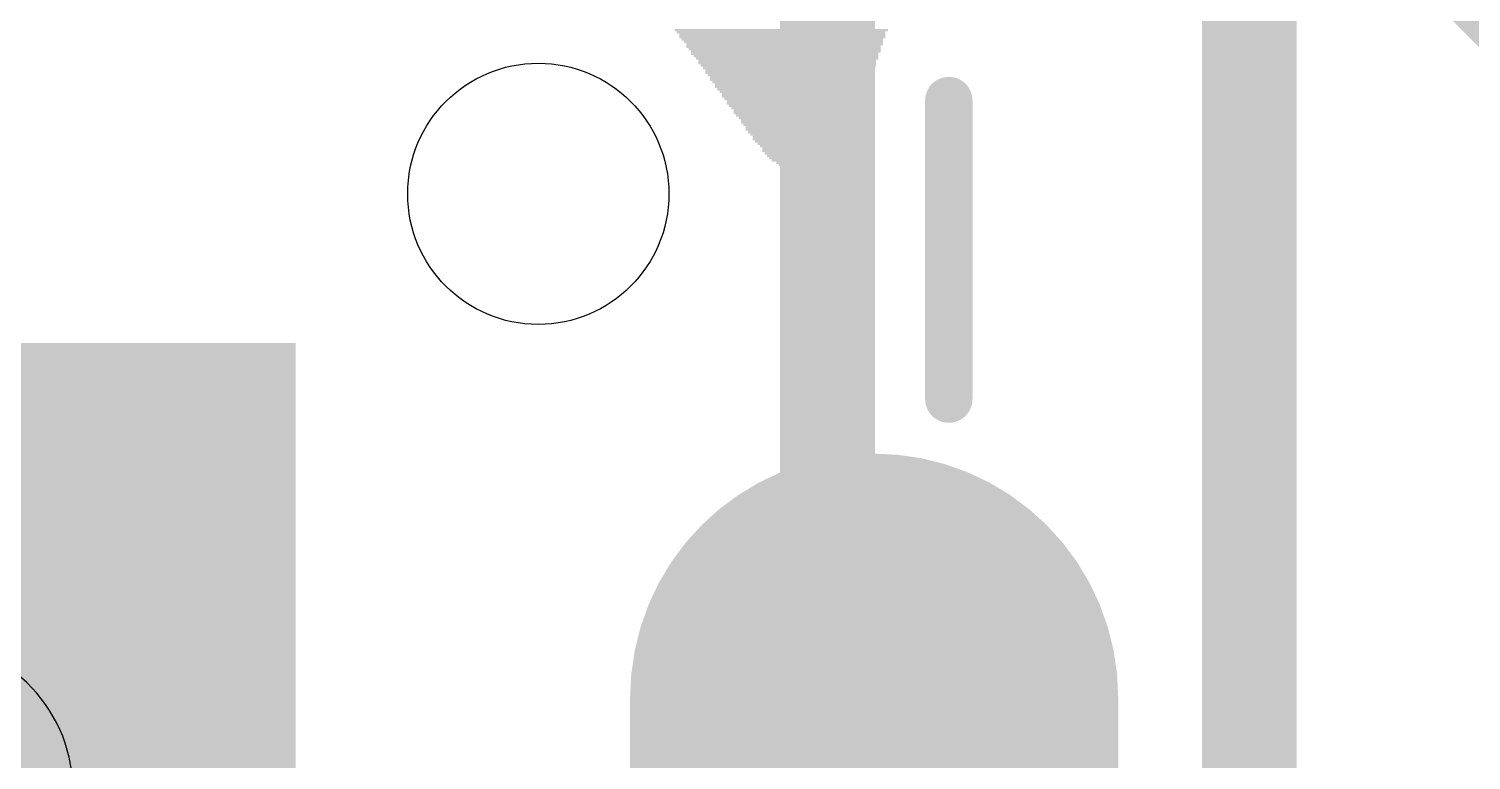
# Model space of a CAD drawing. Extents: x -4.5 to 52.1, y -1.8 to 26.3.
# Drawn here: x 3.08 to 6.945, y 7.963 to 9.922 of the extents above; entities that cross this region are included whole.
import ezdxf

# ---------------------------------------------------------------- set-up
doc = ezdxf.new("R2010")
doc.units = 0
for name, color, linetype in [('1', 12, 'CONTINUOUS'), ('16', 132, 'CONTINUOUS'), ('17', 110, 'CONTINUOUS'), ('20', 53, 'CONTINUOUS'), ('21', 40, 'CONTINUOUS'), ('22', 6, 'CONTINUOUS')]:
    doc.layers.add(name, color=color, linetype=linetype)

# ---------------------------------------------------------------- blocks, each defined once
blk = doc.blocks.new('RECT')
blk.add_solid([(-0.5, -0.5), (0.5, -0.5), (-0.5, 0.5), (0.5, 0.5)])
blk = doc.blocks.new('OFFSETP100')
at = {"const_width": 1}
blk.add_lwpolyline([(0, 0), (1, 0)], dxfattribs=at)
at = {"const_width": 0.5}
for points in [[(0, 0.25, 1), (0, -0.25)], [(1, -0.25, 1), (1, 0.25)]]:
    blk.add_lwpolyline(points, format="xyb", dxfattribs=at)
blk = doc.blocks.new('SQUAREP')
blk.add_solid([(-0.5, -0.5), (0.5, -0.5), (-0.5, 0.5), (0.5, 0.5)])

msp = doc.modelspace()

# ---------------------------------------------------------------- linework, layer by layer
at = {"layer": '1', "const_width": 0.254}
for points in [[(6.35, 10.668), (7.874, 9.144)], [(5.22, 10.13), (5.22, 8.255)], [(5.22, 8.255), (5.345, 8.13)], [(5.045, 7.83), (5.345, 8.13)]]:
    msp.add_lwpolyline(points, dxfattribs=at)
at = {"layer": '1', "const_width": 0.127}
for points in [[(5.2649, 8.2999, 1), (5.1751, 8.2101)], [(5.1565, 8.255, 1), (5.2835, 8.255)], [(5.3899, 8.0851, 1), (5.3001, 8.1749)], [(5.3001, 8.0851, 1), (5.3899, 8.1749)]]:
    msp.add_lwpolyline(points, format="xyb", dxfattribs=at)
at = {"layer": '16', "const_width": 0.254}
msp.add_lwpolyline([(6.35, 15.24), (6.35, 4.191)], dxfattribs=at)
at = {"layer": '20'}
msp.add_circle((4.445, 9.48), 0.35, dxfattribs=at)
msp.add_arc((2.795, 7.88), 0.4031, 352.875, 82.875, dxfattribs=at)
at = {"layer": '21', "const_width": 0.127}
msp.add_lwpolyline([(5.545, 9.73), (5.545, 8.93)], dxfattribs=at)
at = {"layer": '21', "const_width": 0.0635}
for points in [[(5.5767, 9.73, 1), (5.5133, 9.73)], [(5.5133, 8.93, 1), (5.5767, 8.93)]]:
    msp.add_lwpolyline(points, format="xyb", dxfattribs=at)

# ---------------------------------------------------------------- block references
at = {"layer": '17', "xscale": 2.5, "yscale": 2.5}
msp.add_blockref('SQUAREP', (2.545, 7.83), dxfattribs=at)
msp.add_blockref('SQUAREP', (2.545, 7.83), dxfattribs=at)
at = {"layer": '17', "xscale": 1.308, "yscale": 1.308, "rotation": 270}
msp.add_blockref('OFFSETP100', (5.345, 8.13), dxfattribs=at)
msp.add_blockref('OFFSETP100', (5.345, 8.13), dxfattribs=at)
at = {"layer": '22'}
for p, xscale, yscale in [((5.0959, 9.9187), 0.5715, 0.0064), ((5.0959, 9.9123), 0.5588, 0.0063), ((5.0991, 9.906), 0.5525, 0.0064), ((5.0991, 9.8997), 0.5525, 0.0063), ((5.0991, 9.8933), 0.5397, 0.0064), ((5.1022, 9.887), 0.5334, 0.0063), ((5.1054, 9.8806), 0.527, 0.0064), ((5.1023, 9.8742), 0.5207, 0.0063), ((5.1054, 9.8679), 0.5144, 0.0064), ((5.1086, 9.8616), 0.508, 0.0063), ((5.1054, 9.8552), 0.5016, 0.0064), ((5.1086, 9.8489), 0.4953, 0.0063), ((5.1118, 9.8425), 0.4889, 0.0064), ((5.1118, 9.8361), 0.4763, 0.0063), ((5.1118, 9.8298), 0.4763, 0.0064), ((5.115, 9.8235), 0.4699, 0.0063), ((5.1149, 9.8171), 0.4572, 0.0064), ((5.1181, 9.8108), 0.4508, 0.0063), ((5.1181, 9.8044), 0.4508, 0.0064), ((5.1212, 9.798), 0.4445, 0.0063), ((5.1213, 9.7917), 0.4318, 0.0064), ((5.1213, 9.7854), 0.4318, 0.0063), ((5.1212, 9.779), 0.4191, 0.0064), ((5.1245, 9.7727), 0.4127, 0.0063), ((5.1245, 9.7663), 0.4127, 0.0064), ((5.1276, 9.7599), 0.4064, 0.0063), ((5.1277, 9.7536), 0.3937, 0.0064), ((5.1308, 9.7473), 0.3874, 0.0063), ((5.1308, 9.7409), 0.3874, 0.0064), ((5.1308, 9.7346), 0.3746, 0.0063), ((5.134, 9.7282), 0.3683, 0.0064), ((5.134, 9.7218), 0.3683, 0.0063), ((5.134, 9.7155), 0.3556, 0.0064), ((5.1372, 9.7092), 0.3493, 0.0063), ((5.1404, 9.7028), 0.3429, 0.0064), ((5.1372, 9.6965), 0.3365, 0.0063), ((5.1403, 9.6901), 0.3302, 0.0064), ((5.1435, 9.6837), 0.3238, 0.0063), ((5.1435, 9.6774), 0.3112, 0.0064), ((5.1435, 9.6711), 0.3112, 0.0063), ((5.1467, 9.6647), 0.3048, 0.0064), ((5.1467, 9.6584), 0.2921, 0.0063), ((5.1467, 9.652), 0.2921, 0.0064), ((5.1498, 9.6456), 0.2857, 0.0063), ((5.1498, 9.6393), 0.2731, 0.0064), ((5.1498, 9.6266), 0.2603, 0.0064), ((5.1531, 9.633), 0.2667, 0.0063), ((5.153, 9.6203), 0.254, 0.0063), ((5.1531, 9.6139), 0.2413, 0.0064), ((5.1562, 9.6075), 0.235, 0.0063), ((5.1562, 9.6012), 0.2222, 0.0064), ((5.1562, 9.5949), 0.2222, 0.0063), ((5.1562, 9.5885), 0.2096, 0.0064), ((5.1562, 9.5822), 0.1968, 0.0063), ((5.1562, 9.5758), 0.1842, 0.0064), ((5.1562, 9.5694), 0.1714, 0.0063), ((5.1594, 9.5631), 0.1524, 0.0064), ((5.1562, 9.5568), 0.1334, 0.0063), ((5.153, 9.5504), 0.1016, 0.0064), ((5.1531, 9.5441), 0.0635, 0.0063)]:
    msp.add_blockref('RECT', p, dxfattribs=dict(at, xscale=xscale, yscale=yscale))

doc.saveas('drawing.dxf')
